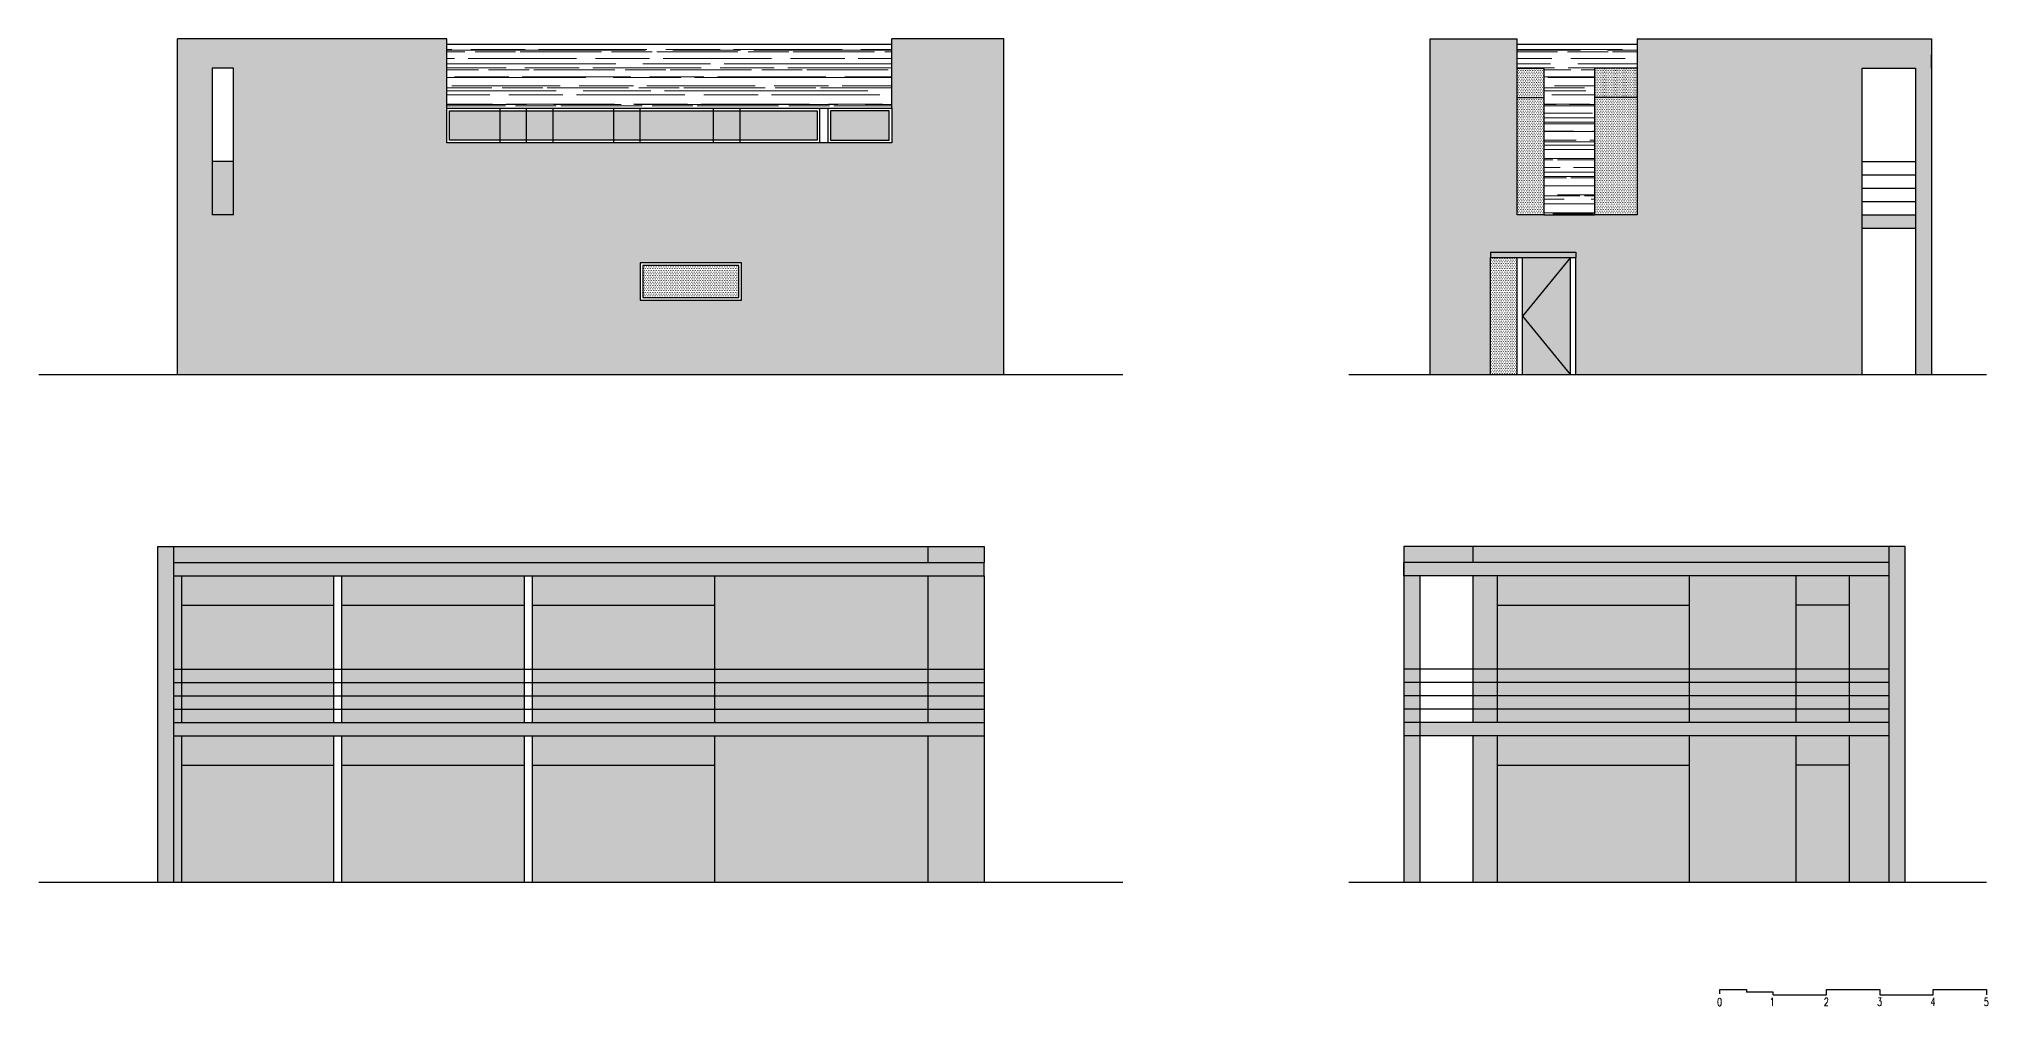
# Model space of a CAD drawing. Header units: millimetres. Extents: x -1097599 to -1097444, y -604198 to -604044.
# Drawn here: x -1097480.65 to -1097444.11, y -604078.44 to -604060.3 of the extents above; entities that cross this region are included whole.
import ezdxf

# ---------------------------------------------------------------- set-up
doc = ezdxf.new("R2010")
doc.units = ezdxf.units.MM
doc.layers.add('SRAFA', color=251, linetype='Continuous', lineweight=9)
doc.layers.add('ZDIVO', color=1, linetype='Continuous')
doc.styles.add('ROMANS', font='romans.shx', dxfattribs={"width": 0.7})
pattern_1 = [(0, (0.1, 0), (0.015875, 0.03175), [0, -0.03175])]

msp = doc.modelspace()

# ---------------------------------------------------------------- hatches: boundary and pattern name
at = {"layer": 'SRAFA'}
h = msp.add_hatch(color=8, dxfattribs=at)
h.paths.add_polyline_path([(-1097467.48, -604064.502), (-1097467.48, -604065.202), (-1097469.38, -604065.202), (-1097469.38, -604064.502)], flags=16)
h.paths.add_polyline_path([(-1097446.473, -604066.602), (-1097446.473, -604063.602), (-1097446.473, -604060.852), (-1097445.473, -604060.852), (-1097445.473, -604066.602), (-1097445.173, -604066.602), (-1097445.173, -604060.302), (-1097446.473, -604060.302), (-1097450.688, -604060.302), (-1097450.688, -604063.602), (-1097451.488, -604063.602), (-1097452.438, -604063.602), (-1097452.938, -604063.602), (-1097452.938, -604060.302), (-1097454.573, -604060.302), (-1097454.573, -604066.602), (-1097453.438, -604066.602), (-1097453.438, -604064.402), (-1097453.438, -604064.302), (-1097451.838, -604064.302), (-1097451.838, -604064.402), (-1097451.838, -604066.602)])
h.paths.add_polyline_path([(-1097464.665, -604060.302), (-1097464.665, -604061.602), (-1097464.665, -604062.252), (-1097473.005, -604062.252), (-1097473.005, -604060.302), (-1097478.055, -604060.302), (-1097478.055, -604060.852), (-1097478.055, -604066.602), (-1097462.565, -604066.602), (-1097462.565, -604060.302)])
h.paths.add_polyline_path([(-1097477.405, -604060.852), (-1097477.005, -604060.852), (-1097477.005, -604063.602), (-1097477.405, -604063.602)])
h = msp.add_hatch(dxfattribs=at)
h.set_pattern_fill('AR-RROOF', color=256, scale=0.01, style=0)
h.paths.add_polyline_path([(-1097464.665, -604061.602), (-1097464.665, -604060.402), (-1097473.005, -604060.402), (-1097473.005, -604061.602)])
h = msp.add_hatch(dxfattribs=at)
h.set_pattern_fill('AR-RROOF', color=256, scale=0.01, style=0)
h.paths.add_polyline_path([(-1097450.688, -604060.402), (-1097452.938, -604060.402), (-1097452.938, -604060.852), (-1097452.438, -604060.852), (-1097452.438, -604063.602), (-1097451.488, -604063.602), (-1097451.488, -604060.852), (-1097450.688, -604060.852)])
h = msp.add_hatch(dxfattribs=at)
h.set_pattern_fill('DOTS', color=256, scale=0.02, style=0)
h.paths.add_polyline_path([(-1097452.938, -604060.852), (-1097452.938, -604061.402), (-1097452.438, -604061.402), (-1097452.438, -604060.852)])
h = msp.add_hatch(dxfattribs=at)
h.set_pattern_fill('DOTS', color=256, scale=0.02, style=0)
h.set_pattern_definition(pattern_1)
h.paths.add_polyline_path([(-1097450.688, -604061.402), (-1097450.688, -604060.852), (-1097451.488, -604060.852), (-1097451.488, -604061.402)])
h = msp.add_hatch(dxfattribs=at)
h.set_pattern_fill('DOTS', color=256, scale=0.02, style=0)
h.paths.add_polyline_path([(-1097452.938, -604061.402), (-1097452.938, -604063.602), (-1097452.438, -604063.602), (-1097452.438, -604061.402)])
h = msp.add_hatch(dxfattribs=at)
h.set_pattern_fill('DOTS', color=256, scale=0.02, style=0)
h.set_pattern_definition(pattern_1)
h.paths.add_polyline_path([(-1097450.688, -604061.402), (-1097451.488, -604061.402), (-1097451.488, -604063.602), (-1097450.688, -604063.602)])
h = msp.add_hatch(dxfattribs=at)
h.set_pattern_fill('DOTS', color=256, scale=0.02, style=0)
h.set_pattern_definition([(0, (-1097477.156114, -604062.949236), (0.015875, 0.03175), [0, -0.03175])])
h.paths.add_polyline_path([(-1097477.005, -604062.602), (-1097477.405, -604062.602), (-1097477.405, -604063.602), (-1097477.005, -604063.602)])
h.paths.add_polyline_path([(-1097472.955, -604061.652), (-1097466.065, -604061.652), (-1097466.065, -604062.202), (-1097472.955, -604062.202)])
h.paths.add_polyline_path([(-1097464.715, -604061.652), (-1097465.815, -604061.652), (-1097465.815, -604062.202), (-1097464.715, -604062.202)])
h = msp.add_hatch(color=250, dxfattribs=at)
h.paths.add_polyline_path([(-1097452.838, -604065.502), (-1097452.838, -604066.602), (-1097451.938, -604066.602)], flags=17)
h.paths.add_polyline_path([(-1097451.938, -604064.402), (-1097452.838, -604065.502), (-1097451.938, -604066.602)])
h.paths.add_polyline_path([(-1097452.838, -604064.402), (-1097452.838, -604065.502), (-1097451.938, -604064.402)])
h.paths.add_polyline_path([(-1097445.473, -604063.852), (-1097445.473, -604063.602), (-1097446.473, -604063.602), (-1097446.473, -604063.852)])
h.paths.add_polyline_path([(-1097445.963, -604073.369), (-1097445.963, -604073.119), (-1097455.063, -604073.119), (-1097455.063, -604073.369)])
h.paths.add_polyline_path([(-1097445.963, -604070.369), (-1097445.963, -604070.119), (-1097455.063, -604070.119), (-1097455.063, -604070.369)])
h.paths.add_polyline_path([(-1097478.123, -604073.119), (-1097478.123, -604073.369), (-1097462.933, -604073.369), (-1097462.933, -604073.119)])
h.paths.add_polyline_path([(-1097478.123, -604070.119), (-1097478.123, -604070.369), (-1097462.933, -604070.369), (-1097462.933, -604070.119)])
msp.add_hatch(color=250, dxfattribs=at).paths.add_polyline_path([(-1097451.838, -604064.302), (-1097453.438, -604064.302), (-1097453.438, -604064.402), (-1097451.838, -604064.402)])
h = msp.add_hatch(dxfattribs=at)
h.set_pattern_fill('DOTS', color=256, scale=0.02, style=0)
h.paths.add_polyline_path([(-1097452.938, -604066.602), (-1097452.938, -604064.402), (-1097453.438, -604064.402), (-1097453.438, -604066.602)])
h = msp.add_hatch(dxfattribs=at)
h.set_pattern_fill('DOTS', color=256, scale=0.02, style=0)
h.set_pattern_definition([(0, (1.3, 8e-10), (0.015875, 0.03175), [0, -0.03175])])
h.paths.add_polyline_path([(-1097467.53, -604065.152), (-1097467.53, -604064.552), (-1097469.33, -604064.552), (-1097469.33, -604065.152)])
h = msp.add_hatch(color=8, dxfattribs=at)
h.paths.add_polyline_path([(-1097478.423, -604076.119), (-1097477.973, -604076.119), (-1097477.973, -604073.369), (-1097478.123, -604073.369), (-1097478.123, -604072.119), (-1097478.273, -604072.119), (-1097478.423, -604072.119), (-1097478.423, -604073.369)])
h.paths.add_polyline_path([(-1097478.423, -604072.119), (-1097477.973, -604072.119), (-1097477.973, -604070.369), (-1097478.123, -604070.369), (-1097478.123, -604070.119), (-1097478.423, -604070.119), (-1097478.423, -604070.369)])
h.paths.add_polyline_path([(-1097463.983, -604072.119), (-1097463.983, -604070.369), (-1097467.983, -604070.369), (-1097467.983, -604072.119)])
h.paths.add_polyline_path([(-1097463.983, -604072.369), (-1097463.983, -604072.119), (-1097467.983, -604072.119), (-1097467.983, -604072.369)])
h.paths.add_polyline_path([(-1097463.983, -604072.619), (-1097463.983, -604072.369), (-1097467.983, -604072.369), (-1097467.983, -604072.619)])
h.paths.add_polyline_path([(-1097463.983, -604072.869), (-1097463.983, -604072.619), (-1097467.983, -604072.619), (-1097467.983, -604072.869)])
h.paths.add_polyline_path([(-1097463.983, -604073.119), (-1097463.983, -604072.869), (-1097467.983, -604072.869), (-1097467.983, -604073.119)])
h.paths.add_polyline_path([(-1097467.983, -604073.369), (-1097467.983, -604076.119), (-1097463.983, -604076.119), (-1097463.983, -604073.369)])
h.paths.add_polyline_path([(-1097463.983, -604070.119), (-1097463.983, -604069.819), (-1097478.423, -604069.819), (-1097478.423, -604070.119)])
h.paths.add_polyline_path([(-1097478.123, -604072.119), (-1097478.123, -604072.369), (-1097477.973, -604072.369), (-1097477.973, -604072.119)], flags=17)
h.paths.add_polyline_path([(-1097478.123, -604072.369), (-1097478.123, -604072.619), (-1097477.973, -604072.619), (-1097477.973, -604072.369)], flags=16)
h.paths.add_polyline_path([(-1097478.123, -604072.619), (-1097478.123, -604072.869), (-1097477.973, -604072.869), (-1097477.973, -604072.619)], flags=16)
h.paths.add_polyline_path([(-1097478.123, -604072.869), (-1097478.123, -604073.119), (-1097477.973, -604073.119), (-1097477.973, -604072.869)], flags=17)
h = msp.add_hatch(color=8, dxfattribs=at)
h.paths.add_polyline_path([(-1097462.933, -604073.369), (-1097463.983, -604073.369), (-1097463.983, -604076.119), (-1097462.933, -604076.119)])
h.paths.add_polyline_path([(-1097462.933, -604073.119), (-1097462.933, -604072.869), (-1097463.983, -604072.869), (-1097463.983, -604073.119)])
h.paths.add_polyline_path([(-1097462.933, -604072.869), (-1097462.933, -604072.619), (-1097463.983, -604072.619), (-1097463.983, -604072.869)])
h.paths.add_polyline_path([(-1097462.933, -604072.619), (-1097462.933, -604072.369), (-1097463.983, -604072.369), (-1097463.983, -604072.619)])
h.paths.add_polyline_path([(-1097462.933, -604072.369), (-1097462.933, -604072.119), (-1097463.983, -604072.119), (-1097463.983, -604072.369)])
h.paths.add_polyline_path([(-1097462.933, -604072.119), (-1097462.933, -604070.369), (-1097463.983, -604070.369), (-1097463.983, -604072.119)])
h.paths.add_polyline_path([(-1097463.983, -604069.819), (-1097463.983, -604070.119), (-1097462.933, -604070.119), (-1097462.933, -604069.819)])
h = msp.add_hatch(color=8, dxfattribs=at)
h.paths.add_polyline_path([(-1097455.063, -604069.819), (-1097455.063, -604070.119), (-1097453.763, -604070.119), (-1097453.763, -604069.819)])
h.paths.add_polyline_path([(-1097455.063, -604072.119), (-1097454.763, -604072.119), (-1097454.763, -604070.369), (-1097455.063, -604070.369)])
h.paths.add_polyline_path([(-1097455.063, -604076.119), (-1097454.763, -604076.119), (-1097454.763, -604073.369), (-1097455.063, -604073.369)])
h.paths.add_polyline_path([(-1097455.063, -604073.119), (-1097454.763, -604073.119), (-1097454.763, -604072.869), (-1097455.063, -604072.869)])
h.paths.add_polyline_path([(-1097455.063, -604072.869), (-1097454.763, -604072.869), (-1097454.763, -604072.619), (-1097455.063, -604072.619)])
h.paths.add_polyline_path([(-1097455.063, -604072.369), (-1097455.063, -604072.619), (-1097454.763, -604072.619), (-1097454.763, -604072.369)])
h.paths.add_polyline_path([(-1097454.763, -604072.369), (-1097454.763, -604072.119), (-1097455.063, -604072.119), (-1097455.063, -604072.369)])
h = msp.add_hatch(color=8, dxfattribs=at)
h.paths.add_polyline_path([(-1097447.713, -604072.119), (-1097447.713, -604070.369), (-1097449.713, -604070.369), (-1097449.713, -604072.119)])
h.paths.add_polyline_path([(-1097449.713, -604073.369), (-1097449.713, -604076.119), (-1097447.713, -604076.119), (-1097447.713, -604073.369)])
h.paths.add_polyline_path([(-1097453.763, -604076.119), (-1097453.313, -604076.119), (-1097453.313, -604073.369), (-1097453.763, -604073.369)])
h.paths.add_polyline_path([(-1097453.763, -604072.869), (-1097453.763, -604073.119), (-1097453.313, -604073.119), (-1097453.313, -604072.869)])
h.paths.add_polyline_path([(-1097453.763, -604072.619), (-1097453.763, -604072.869), (-1097453.313, -604072.869), (-1097453.313, -604072.619)])
h.paths.add_polyline_path([(-1097453.763, -604072.369), (-1097453.763, -604072.619), (-1097453.313, -604072.619), (-1097453.313, -604072.369)])
h.paths.add_polyline_path([(-1097453.313, -604072.369), (-1097453.313, -604072.119), (-1097453.763, -604072.119), (-1097453.763, -604072.369)])
h.paths.add_polyline_path([(-1097453.763, -604072.119), (-1097453.313, -604072.119), (-1097453.313, -604070.369), (-1097453.763, -604070.369)])
h.paths.add_polyline_path([(-1097445.663, -604070.119), (-1097445.663, -604069.819), (-1097453.763, -604069.819), (-1097453.763, -604070.119)])
h.paths.add_polyline_path([(-1097446.713, -604072.119), (-1097445.663, -604072.119), (-1097445.663, -604070.369), (-1097445.663, -604070.119), (-1097445.963, -604070.119), (-1097445.963, -604070.369), (-1097446.713, -604070.369)])
h.paths.add_polyline_path([(-1097446.713, -604072.119), (-1097446.713, -604072.369), (-1097445.663, -604072.369), (-1097445.663, -604072.119)])
h.paths.add_polyline_path([(-1097446.713, -604072.369), (-1097446.713, -604072.619), (-1097445.663, -604072.619), (-1097445.663, -604072.369)])
h.paths.add_polyline_path([(-1097445.663, -604072.869), (-1097445.663, -604072.619), (-1097446.713, -604072.619), (-1097446.713, -604072.869)])
h.paths.add_polyline_path([(-1097445.663, -604073.119), (-1097445.663, -604072.869), (-1097446.713, -604072.869), (-1097446.713, -604073.119), (-1097445.963, -604073.119), (-1097445.963, -604073.369), (-1097445.663, -604073.369), (-1097445.663, -604073.244)])
h.paths.add_polyline_path([(-1097446.713, -604073.369), (-1097446.713, -604076.119), (-1097445.663, -604076.119), (-1097445.663, -604073.369)])
h.paths.add_polyline_path([(-1097447.713, -604073.119), (-1097447.713, -604072.869), (-1097449.713, -604072.869), (-1097449.713, -604073.119)])
h.paths.add_polyline_path([(-1097449.713, -604072.619), (-1097449.713, -604072.869), (-1097447.713, -604072.869), (-1097447.713, -604072.619)])
h.paths.add_polyline_path([(-1097449.713, -604072.369), (-1097449.713, -604072.619), (-1097447.713, -604072.619), (-1097447.713, -604072.369)])
h.paths.add_polyline_path([(-1097449.713, -604072.119), (-1097449.713, -604072.369), (-1097447.713, -604072.369), (-1097447.713, -604072.119)])
h = msp.add_hatch(dxfattribs=at)
h.set_pattern_fill('DOTS', color=256, scale=0.02, style=0)
h.set_pattern_definition([(0, (0, 12.613998), (0.015875, 0.03175), [0, -0.03175])])
h.paths.add_polyline_path([(-1097477.973, -604076.119), (-1097475.123, -604076.119), (-1097475.123, -604073.919), (-1097477.973, -604073.919)])
h.paths.add_polyline_path([(-1097474.973, -604076.119), (-1097471.553, -604076.119), (-1097471.553, -604073.919), (-1097474.973, -604073.919)])
h.paths.add_polyline_path([(-1097471.403, -604076.119), (-1097467.983, -604076.119), (-1097467.983, -604073.919), (-1097471.403, -604073.919)])
h.paths.add_polyline_path([(-1097471.403, -604073.919), (-1097467.983, -604073.919), (-1097467.983, -604073.369), (-1097471.403, -604073.369)])
h.paths.add_polyline_path([(-1097471.553, -604073.369), (-1097474.973, -604073.369), (-1097474.973, -604073.919), (-1097471.553, -604073.919)])
h.paths.add_polyline_path([(-1097475.123, -604073.369), (-1097477.973, -604073.369), (-1097477.973, -604073.919), (-1097475.123, -604073.919)])
h.paths.add_polyline_path([(-1097477.973, -604072.119), (-1097475.123, -604072.119), (-1097475.123, -604070.919), (-1097477.973, -604070.919)])
h.paths.add_polyline_path([(-1097471.553, -604072.119), (-1097471.553, -604070.919), (-1097474.973, -604070.919), (-1097474.973, -604072.119)])
h.paths.add_polyline_path([(-1097471.403, -604072.119), (-1097467.983, -604072.119), (-1097467.983, -604070.919), (-1097471.403, -604070.919)])
h.paths.add_polyline_path([(-1097471.403, -604070.919), (-1097467.983, -604070.919), (-1097467.983, -604070.369), (-1097471.403, -604070.369)])
h.paths.add_polyline_path([(-1097471.553, -604070.369), (-1097474.973, -604070.369), (-1097474.973, -604070.919), (-1097471.553, -604070.919)])
h.paths.add_polyline_path([(-1097475.123, -604070.369), (-1097477.973, -604070.369), (-1097477.973, -604070.919), (-1097475.123, -604070.919)])
h.paths.add_polyline_path([(-1097475.123, -604072.119), (-1097477.973, -604072.119), (-1097477.973, -604072.369), (-1097475.123, -604072.369)])
h.paths.add_polyline_path([(-1097475.123, -604072.369), (-1097477.973, -604072.369), (-1097477.973, -604072.619), (-1097475.123, -604072.619)])
h.paths.add_polyline_path([(-1097475.123, -604072.869), (-1097475.123, -604072.619), (-1097477.973, -604072.619), (-1097477.973, -604072.869)])
h.paths.add_polyline_path([(-1097475.123, -604072.869), (-1097477.973, -604072.869), (-1097477.973, -604073.119), (-1097475.123, -604073.119)])
h.paths.add_polyline_path([(-1097471.553, -604072.869), (-1097474.973, -604072.869), (-1097474.973, -604073.119), (-1097471.553, -604073.119)])
h.paths.add_polyline_path([(-1097474.973, -604072.869), (-1097471.553, -604072.869), (-1097471.553, -604072.619), (-1097474.973, -604072.619)])
h.paths.add_polyline_path([(-1097474.973, -604072.619), (-1097471.553, -604072.619), (-1097471.553, -604072.369), (-1097474.973, -604072.369)])
h.paths.add_polyline_path([(-1097474.973, -604072.119), (-1097474.973, -604072.369), (-1097471.553, -604072.369), (-1097471.553, -604072.119)])
h.paths.add_polyline_path([(-1097467.983, -604072.869), (-1097471.403, -604072.869), (-1097471.403, -604073.119), (-1097467.983, -604073.119)])
h.paths.add_polyline_path([(-1097467.983, -604072.619), (-1097471.403, -604072.619), (-1097471.403, -604072.869), (-1097467.983, -604072.869)])
h.paths.add_polyline_path([(-1097467.983, -604072.369), (-1097471.403, -604072.369), (-1097471.403, -604072.619), (-1097467.983, -604072.619)])
h.paths.add_polyline_path([(-1097471.403, -604072.369), (-1097467.983, -604072.369), (-1097467.983, -604072.119), (-1097471.403, -604072.119)])
h = msp.add_hatch(dxfattribs=at)
h.set_pattern_fill('DOTS', color=256, scale=0.02, style=0)
h.paths.add_polyline_path([(-1097453.313, -604073.919), (-1097453.313, -604076.119), (-1097449.713, -604076.119), (-1097449.713, -604073.919)])
h.paths.add_polyline_path([(-1097449.713, -604073.919), (-1097449.713, -604073.369), (-1097453.313, -604073.369), (-1097453.313, -604073.919)])
h.paths.add_polyline_path([(-1097453.313, -604072.869), (-1097453.313, -604073.119), (-1097449.713, -604073.119), (-1097449.713, -604072.869)])
h.paths.add_polyline_path([(-1097453.313, -604072.619), (-1097453.313, -604072.869), (-1097449.713, -604072.869), (-1097449.713, -604072.619)])
h.paths.add_polyline_path([(-1097453.313, -604072.369), (-1097453.313, -604072.619), (-1097449.713, -604072.619), (-1097449.713, -604072.369)])
h.paths.add_polyline_path([(-1097453.313, -604072.119), (-1097453.313, -604072.369), (-1097449.713, -604072.369), (-1097449.713, -604072.119)])
h.paths.add_polyline_path([(-1097449.713, -604072.119), (-1097449.713, -604070.919), (-1097453.313, -604070.919), (-1097453.313, -604072.119)])
h.paths.add_polyline_path([(-1097453.313, -604070.369), (-1097453.313, -604070.919), (-1097449.713, -604070.919), (-1097449.713, -604070.369)])
h.paths.add_polyline_path([(-1097446.713, -604070.919), (-1097446.713, -604070.369), (-1097447.713, -604070.369), (-1097447.713, -604070.919)])
h.paths.add_polyline_path([(-1097446.713, -604072.119), (-1097446.713, -604070.919), (-1097447.713, -604070.919), (-1097447.713, -604072.119)])
h.paths.add_polyline_path([(-1097446.713, -604072.369), (-1097446.713, -604072.119), (-1097447.713, -604072.119), (-1097447.713, -604072.369)])
h.paths.add_polyline_path([(-1097446.713, -604072.619), (-1097446.713, -604072.369), (-1097447.713, -604072.369), (-1097447.713, -604072.619)])
h.paths.add_polyline_path([(-1097447.713, -604072.619), (-1097447.713, -604072.869), (-1097446.713, -604072.869), (-1097446.713, -604072.619)])
h.paths.add_polyline_path([(-1097447.713, -604072.869), (-1097447.713, -604073.119), (-1097446.713, -604073.119), (-1097446.713, -604072.869)])
h.paths.add_polyline_path([(-1097446.713, -604073.919), (-1097446.713, -604073.369), (-1097447.713, -604073.369), (-1097447.713, -604073.919)])
h.paths.add_polyline_path([(-1097447.713, -604076.119), (-1097446.713, -604076.119), (-1097446.713, -604073.919), (-1097447.713, -604073.919)])

# ---------------------------------------------------------------- linework, layer by layer
for p, q in [((-1097478.055, -604066.602), (-1097478.055, -604060.302)), ((-1097473.005, -604060.302), (-1097478.055, -604060.302)), ((-1097473.005, -604061.602), (-1097473.005, -604060.302)), ((-1097473.005, -604060.402), (-1097464.665, -604060.402)), ((-1097462.565, -604060.302), (-1097464.665, -604060.302)), ((-1097464.665, -604061.602), (-1097464.665, -604060.302)), ((-1097462.565, -604066.602), (-1097462.565, -604060.302)), ((-1097454.573, -604060.302), (-1097452.938, -604060.302)), ((-1097454.573, -604066.602), (-1097454.573, -604060.302)), ((-1097452.938, -604063.602), (-1097452.938, -604060.302)), ((-1097452.938, -604060.402), (-1097450.688, -604060.402)), ((-1097450.688, -604060.302), (-1097450.688, -604063.602)), ((-1097450.688, -604060.302), (-1097446.473, -604060.302)), ((-1097446.473, -604060.302), (-1097445.173, -604060.302)), ((-1097445.173, -604060.302), (-1097445.173, -604066.602)), ((-1097445.173, -604060.852), (-1097445.173, -604060.602)), ((-1097477.405, -604060.852), (-1097477.405, -604063.602)), ((-1097477.005, -604060.852), (-1097477.405, -604060.852)), ((-1097477.005, -604063.602), (-1097477.005, -604060.852)), ((-1097452.938, -604060.852), (-1097452.438, -604060.852)), ((-1097452.438, -604060.852), (-1097452.438, -604063.602)), ((-1097450.688, -604060.852), (-1097451.488, -604060.852)), ((-1097451.488, -604060.852), (-1097451.488, -604063.602)), ((-1097446.473, -604063.602), (-1097446.473, -604060.852)), ((-1097446.473, -604060.852), (-1097445.473, -604060.852)), ((-1097445.473, -604060.852), (-1097445.473, -604066.602)), ((-1097452.938, -604061.402), (-1097452.438, -604061.402)), ((-1097450.688, -604061.402), (-1097451.488, -604061.402)), ((-1097472.005, -604062.252), (-1097472.005, -604061.602)), ((-1097471.51, -604062.252), (-1097471.51, -604061.602)), ((-1097471.015, -604062.252), (-1097471.015, -604061.602)), ((-1097469.875, -604062.252), (-1097469.875, -604061.602)), ((-1097469.38, -604062.252), (-1097469.38, -604061.602)), ((-1097468.005, -604062.252), (-1097468.005, -604061.602)), ((-1097467.51, -604062.252), (-1097467.51, -604061.602)), ((-1097466.015, -604062.252), (-1097466.015, -604061.602)), ((-1097465.865, -604061.602), (-1097465.865, -604062.252)), ((-1097477.005, -604062.602), (-1097477.405, -604062.602)), ((-1097446.473, -604062.602), (-1097445.473, -604062.602)), ((-1097446.473, -604062.852), (-1097445.473, -604062.852)), ((-1097446.473, -604063.102), (-1097445.473, -604063.102)), ((-1097446.473, -604063.352), (-1097445.473, -604063.352)), ((-1097477.005, -604063.602), (-1097477.405, -604063.602)), ((-1097452.438, -604063.602), (-1097452.938, -604063.602)), ((-1097452.438, -604063.602), (-1097451.488, -604063.602)), ((-1097450.688, -604063.602), (-1097451.488, -604063.602)), ((-1097446.473, -604063.602), (-1097445.473, -604063.602)), ((-1097446.473, -604066.602), (-1097446.473, -604063.602)), ((-1097445.173, -604063.602), (-1097445.173, -604063.852)), ((-1097446.473, -604063.852), (-1097445.473, -604063.852)), ((-1097453.438, -604064.302), (-1097451.838, -604064.302)), ((-1097453.438, -604064.302), (-1097453.438, -604064.402)), ((-1097453.438, -604064.402), (-1097451.838, -604064.402)), ((-1097453.438, -604066.602), (-1097453.438, -604064.402)), ((-1097452.938, -604066.602), (-1097452.938, -604064.402)), ((-1097452.838, -604066.602), (-1097452.838, -604064.402)), ((-1097451.938, -604064.402), (-1097452.838, -604065.502)), ((-1097451.938, -604066.602), (-1097451.938, -604064.402)), ((-1097451.838, -604064.302), (-1097451.838, -604064.402)), ((-1097451.838, -604066.602), (-1097451.838, -604064.402)), ((-1097469.38, -604064.502), (-1097469.38, -604065.202)), ((-1097469.33, -604064.552), (-1097469.33, -604065.152)), ((-1097452.838, -604065.502), (-1097451.938, -604066.602)), ((-1097478.423, -604069.819), (-1097463.983, -604069.819)), ((-1097478.423, -604076.119), (-1097478.423, -604069.819)), ((-1097478.123, -604076.119), (-1097478.123, -604069.819)), ((-1097463.983, -604070.119), (-1097463.983, -604069.819)), ((-1097463.983, -604069.819), (-1097462.933, -604069.819)), ((-1097462.933, -604069.819), (-1097462.933, -604070.119)), ((-1097453.763, -604069.819), (-1097455.063, -604069.819)), ((-1097455.063, -604069.819), (-1097455.063, -604076.119)), ((-1097445.663, -604069.819), (-1097453.763, -604069.819)), ((-1097453.763, -604070.119), (-1097453.763, -604069.819)), ((-1097445.963, -604076.119), (-1097445.963, -604069.819)), ((-1097445.663, -604076.119), (-1097445.663, -604069.819)), ((-1097478.123, -604070.119), (-1097462.933, -604070.119)), ((-1097462.933, -604070.369), (-1097462.933, -604070.119)), ((-1097445.963, -604070.119), (-1097455.063, -604070.119)), ((-1097455.063, -604070.369), (-1097455.063, -604070.119)), ((-1097478.123, -604070.369), (-1097462.933, -604070.369)), ((-1097477.973, -604073.119), (-1097477.973, -604070.369)), ((-1097475.123, -604073.119), (-1097475.123, -604070.369)), ((-1097474.973, -604073.119), (-1097474.973, -604070.369)), ((-1097471.553, -604073.119), (-1097471.553, -604070.369)), ((-1097471.403, -604073.119), (-1097471.403, -604070.369)), ((-1097467.983, -604073.119), (-1097467.983, -604070.369)), ((-1097463.983, -604073.119), (-1097463.983, -604070.369)), ((-1097462.933, -604070.369), (-1097462.933, -604073.119)), ((-1097445.963, -604070.369), (-1097455.063, -604070.369)), ((-1097453.763, -604070.369), (-1097454.763, -604070.369)), ((-1097454.763, -604070.369), (-1097454.763, -604076.119)), ((-1097453.763, -604073.119), (-1097453.763, -604070.369)), ((-1097453.313, -604070.369), (-1097453.313, -604073.119)), ((-1097449.713, -604070.369), (-1097449.713, -604073.119)), ((-1097447.713, -604070.369), (-1097447.713, -604073.119)), ((-1097446.713, -604070.369), (-1097446.713, -604073.119)), ((-1097477.973, -604070.919), (-1097475.123, -604070.919)), ((-1097474.973, -604070.919), (-1097471.553, -604070.919)), ((-1097471.403, -604070.919), (-1097467.983, -604070.919)), ((-1097453.313, -604070.919), (-1097449.713, -604070.919)), ((-1097446.713, -604070.919), (-1097447.713, -604070.919)), ((-1097478.123, -604072.119), (-1097462.933, -604072.119)), ((-1097445.963, -604072.119), (-1097455.063, -604072.119)), ((-1097478.123, -604072.369), (-1097462.933, -604072.369)), ((-1097445.963, -604072.369), (-1097455.063, -604072.369)), ((-1097478.123, -604072.619), (-1097462.933, -604072.619)), ((-1097445.963, -604072.619), (-1097455.063, -604072.619)), ((-1097478.123, -604072.869), (-1097462.933, -604072.869)), ((-1097478.123, -604073.119), (-1097462.933, -604073.119)), ((-1097462.933, -604073.119), (-1097462.933, -604073.369)), ((-1097445.963, -604072.869), (-1097455.063, -604072.869)), ((-1097445.963, -604073.119), (-1097455.063, -604073.119)), ((-1097455.063, -604073.119), (-1097455.063, -604073.369)), ((-1097478.123, -604073.369), (-1097462.933, -604073.369)), ((-1097477.973, -604076.119), (-1097477.973, -604073.369)), ((-1097475.123, -604076.119), (-1097475.123, -604073.369)), ((-1097474.973, -604076.119), (-1097474.973, -604073.369)), ((-1097471.553, -604076.119), (-1097471.553, -604073.369)), ((-1097471.403, -604076.119), (-1097471.403, -604073.369)), ((-1097467.983, -604076.119), (-1097467.983, -604073.369)), ((-1097463.983, -604076.119), (-1097463.983, -604073.369)), ((-1097462.933, -604073.369), (-1097462.933, -604076.119)), ((-1097445.963, -604073.369), (-1097455.063, -604073.369)), ((-1097453.763, -604076.119), (-1097453.763, -604073.369)), ((-1097453.313, -604073.369), (-1097453.313, -604076.119)), ((-1097449.713, -604073.369), (-1097449.713, -604076.119)), ((-1097447.713, -604073.369), (-1097447.713, -604076.119)), ((-1097446.713, -604073.369), (-1097446.713, -604076.119)), ((-1097477.973, -604073.919), (-1097475.123, -604073.919)), ((-1097474.973, -604073.919), (-1097471.553, -604073.919)), ((-1097471.403, -604073.919), (-1097467.983, -604073.919)), ((-1097453.313, -604073.919), (-1097449.713, -604073.919)), ((-1097446.713, -604073.919), (-1097447.713, -604073.919))]:
    msp.add_line(p, q)
at = {"linetype": 'Continuous'}
for p, q in [((-1097449.14, -604078.208), (-1097449.14, -604078.128)), ((-1097449.14, -604078.128), (-1097448.64, -604078.128)), ((-1097448.64, -604078.128), (-1097448.64, -604078.178)), ((-1097448.14, -604078.178), (-1097448.64, -604078.178)), ((-1097448.14, -604078.228), (-1097448.14, -604078.178)), ((-1097448.14, -604078.228), (-1097447.14, -604078.228)), ((-1097447.14, -604078.228), (-1097447.14, -604078.128)), ((-1097447.14, -604078.128), (-1097446.14, -604078.128)), ((-1097446.14, -604078.128), (-1097446.14, -604078.228)), ((-1097446.14, -604078.228), (-1097445.14, -604078.228)), ((-1097445.14, -604078.228), (-1097445.14, -604078.128)), ((-1097445.14, -604078.128), (-1097444.14, -604078.128)), ((-1097444.14, -604078.128), (-1097444.14, -604078.228))]:
    msp.add_line(p, q, dxfattribs=at)
for points in [[(-1097473.005, -604061.602), (-1097464.665, -604061.602), (-1097464.665, -604062.252), (-1097473.005, -604062.252)], [(-1097472.955, -604061.652), (-1097466.065, -604061.652), (-1097466.065, -604062.202), (-1097472.955, -604062.202)], [(-1097464.715, -604061.652), (-1097465.815, -604061.652), (-1097465.815, -604062.202), (-1097464.715, -604062.202)]]:
    msp.add_lwpolyline(points, close=True)
for points in [[(-1097469.38, -604065.202), (-1097467.48, -604065.202), (-1097467.48, -604064.502), (-1097469.38, -604064.502)], [(-1097469.33, -604065.152), (-1097467.53, -604065.152), (-1097467.53, -604064.552), (-1097469.33, -604064.552)]]:
    msp.add_lwpolyline(points)
at = {"layer": 'ZDIVO'}
for p, q in [((-1097460.335, -604066.602), (-1097480.653, -604066.602)), ((-1097444.14, -604066.602), (-1097456.097, -604066.602)), ((-1097480.653, -604076.119), (-1097460.335, -604076.119)), ((-1097456.097, -604076.119), (-1097444.14, -604076.119))]:
    msp.add_line(p, q, dxfattribs=at)

# ---------------------------------------------------------------- texts
at = {"linetype": 'Continuous', "lineweight": 0, "style": 'ROMANS', "width": 0.7}
for s, p in [('0', (-1097449.189, -604078.44)), ('1', (-1097448.204, -604078.436)), ('2', (-1097447.189, -604078.436)), ('3', (-1097446.189, -604078.436)), ('4', (-1097445.189, -604078.436)), ('5', (-1097444.189, -604078.437))]:
    msp.add_text(s, height=0.15, dxfattribs=at).set_placement(p)

doc.saveas('drawing.dxf')
